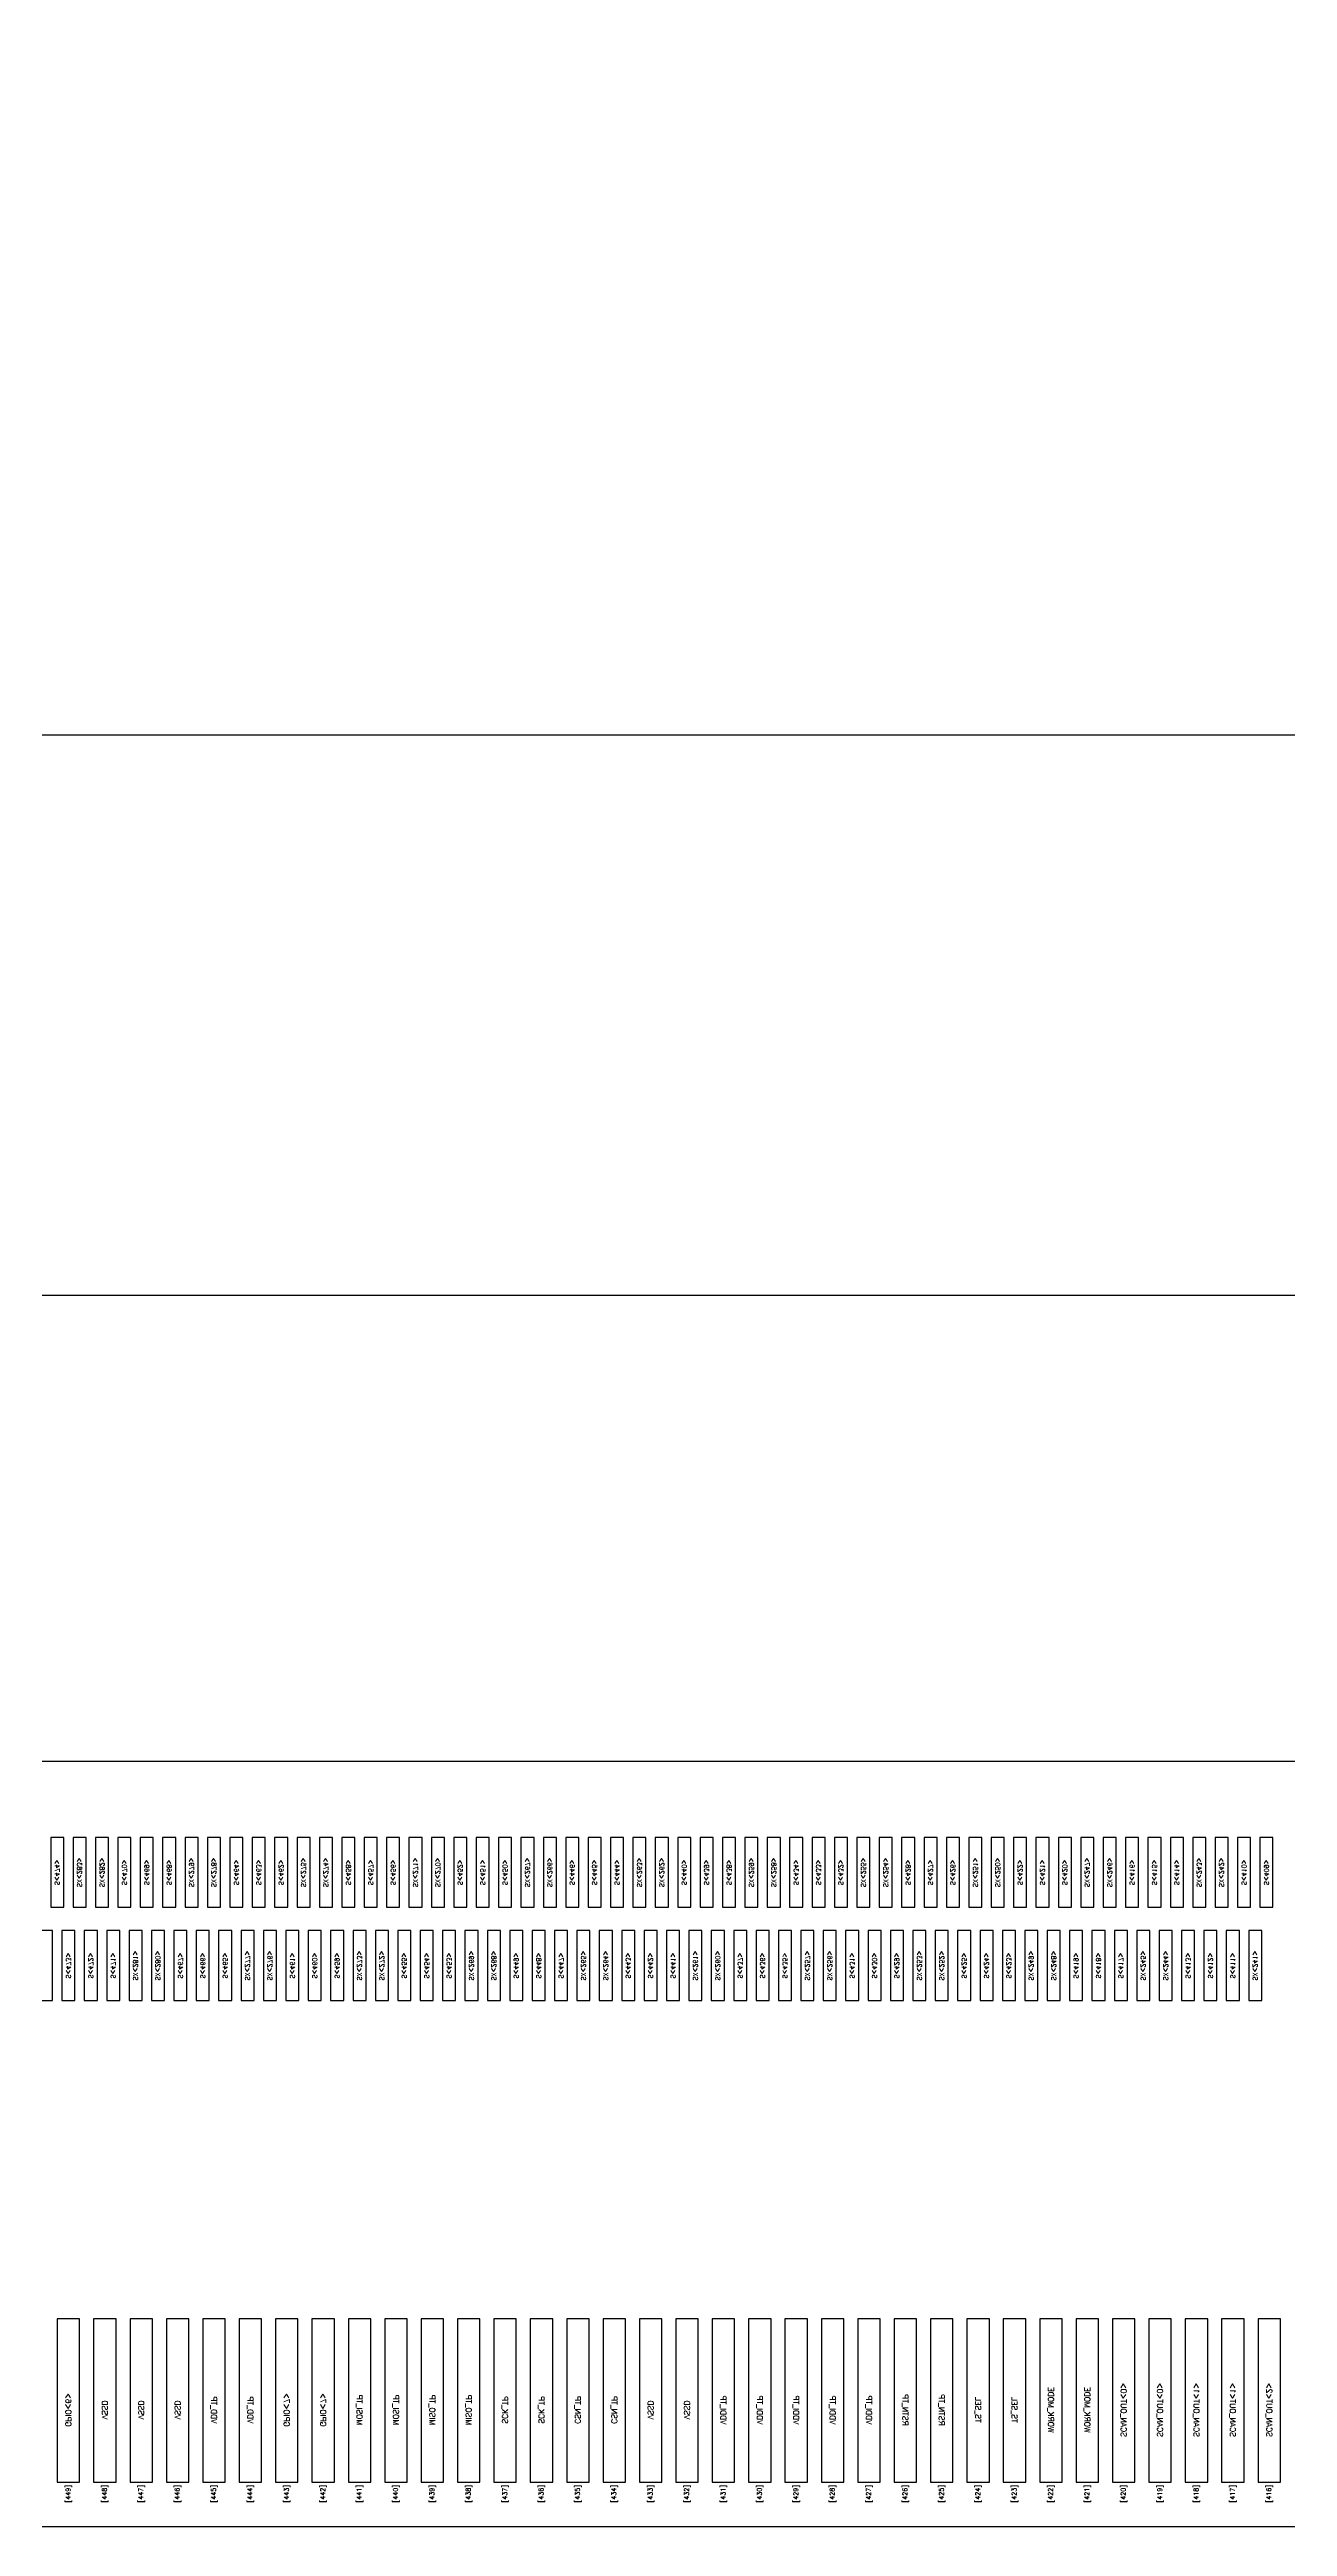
# Model space of a CAD drawing. Header units: millimetres. Extents: x 1248 to 1672, y 459 to 760.
# Drawn here: x 1341.682 to 1343.009, y 607.859 to 610.514 of the extents above; entities that cross this region are included whole.
import ezdxf
from ezdxf.enums import TextEntityAlignment as Align

# ---------------------------------------------------------------- set-up
doc = ezdxf.new("R2010")
doc.units = ezdxf.units.MM
doc.layers.add('DIM（标注）', color=3, linetype='Continuous')
doc.layers.add('标 注', color=3, linetype='Continuous')
doc.styles.get("Standard").update_dxf_attribs({"font": 'txt', "bigfont": 'gbcbig.shx'})
doc.dimstyles.get("Standard").update_dxf_attribs({"dimtxt": 0.18, "dimasz": 0.18, "dimexe": 0.18, "dimexo": 0.0625, "dimgap": 0.09, "dimtad": 0, "dimtih": 1, "dimtoh": 1, "dimdec": 4, "dimzin": 0, "dimdsep": 46, "dimtxsty": 'Standard', "dimcen": 0.09, "dimadec": 0, "dimazin": 0, "dimtfac": 1, "dimtdec": 4, "dimtofl": 0, "dimtmove": 0, "dimatfit": 3, "dimfxl": 1, "dimtolj": 1, "dimtzin": 0, "dimarcsym": 0})

# ---------------------------------------------------------------- blocks, each defined once
blk = doc.blocks.new('LCD')
at = {"color": 6}
for points in [[(7370.5424, -535.9852), (7424.3824, -535.9852), (7424.3824, -447.2852), (7370.5424, -447.2852)], [(7384.9624, -537.3052), (7409.9624, -537.3052), (7409.9624, -536.4852), (7384.9624, -536.4852)], [(7392.3734, -536.6415), (7392.3874, -536.6415), (7392.3874, -536.5665), (7392.3734, -536.5665)], [(7392.3734, -536.6415), (7392.3874, -536.6415), (7392.3874, -536.5665), (7392.3734, -536.5665)], [(7392.3974, -536.6415), (7392.4114, -536.6415), (7392.4114, -536.5665), (7392.3974, -536.5665)], [(7392.3974, -536.6415), (7392.4114, -536.6415), (7392.4114, -536.5665), (7392.3974, -536.5665)], [(7392.4214, -536.6415), (7392.4354, -536.6415), (7392.4354, -536.5665), (7392.4214, -536.5665)], [(7392.4214, -536.6415), (7392.4354, -536.6415), (7392.4354, -536.5665), (7392.4214, -536.5665)], [(7392.4454, -536.6415), (7392.4594, -536.6415), (7392.4594, -536.5665), (7392.4454, -536.5665)], [(7392.4454, -536.6415), (7392.4594, -536.6415), (7392.4594, -536.5665), (7392.4454, -536.5665)], [(7392.4694, -536.6415), (7392.4834, -536.6415), (7392.4834, -536.5665), (7392.4694, -536.5665)], [(7392.4694, -536.6415), (7392.4834, -536.6415), (7392.4834, -536.5665), (7392.4694, -536.5665)], [(7392.4934, -536.6415), (7392.5074, -536.6415), (7392.5074, -536.5665), (7392.4934, -536.5665)], [(7392.4934, -536.6415), (7392.5074, -536.6415), (7392.5074, -536.5665), (7392.4934, -536.5665)], [(7392.5174, -536.6415), (7392.5314, -536.6415), (7392.5314, -536.5665), (7392.5174, -536.5665)], [(7392.5174, -536.6415), (7392.5314, -536.6415), (7392.5314, -536.5665), (7392.5174, -536.5665)], [(7392.5414, -536.6415), (7392.5554, -536.6415), (7392.5554, -536.5665), (7392.5414, -536.5665)], [(7392.5414, -536.6415), (7392.5554, -536.6415), (7392.5554, -536.5665), (7392.5414, -536.5665)], [(7392.5654, -536.6415), (7392.5794, -536.6415), (7392.5794, -536.5665), (7392.5654, -536.5665)], [(7392.5654, -536.6415), (7392.5794, -536.6415), (7392.5794, -536.5665), (7392.5654, -536.5665)], [(7392.5894, -536.6415), (7392.6034, -536.6415), (7392.6034, -536.5665), (7392.5894, -536.5665)], [(7392.5894, -536.6415), (7392.6034, -536.6415), (7392.6034, -536.5665), (7392.5894, -536.5665)], [(7392.6134, -536.6415), (7392.6274, -536.6415), (7392.6274, -536.5665), (7392.6134, -536.5665)], [(7392.6134, -536.6415), (7392.6274, -536.6415), (7392.6274, -536.5665), (7392.6134, -536.5665)], [(7392.6374, -536.6415), (7392.6514, -536.6415), (7392.6514, -536.5665), (7392.6374, -536.5665)], [(7392.6374, -536.6415), (7392.6514, -536.6415), (7392.6514, -536.5665), (7392.6374, -536.5665)], [(7392.6614, -536.6415), (7392.6754, -536.6415), (7392.6754, -536.5665), (7392.6614, -536.5665)], [(7392.6614, -536.6415), (7392.6754, -536.6415), (7392.6754, -536.5665), (7392.6614, -536.5665)], [(7392.6854, -536.6415), (7392.6994, -536.6415), (7392.6994, -536.5665), (7392.6854, -536.5665)], [(7392.6854, -536.6415), (7392.6994, -536.6415), (7392.6994, -536.5665), (7392.6854, -536.5665)], [(7392.7094, -536.6415), (7392.7234, -536.6415), (7392.7234, -536.5665), (7392.7094, -536.5665)], [(7392.7094, -536.6415), (7392.7234, -536.6415), (7392.7234, -536.5665), (7392.7094, -536.5665)], [(7392.7334, -536.6415), (7392.7474, -536.6415), (7392.7474, -536.5665), (7392.7334, -536.5665)], [(7392.7334, -536.6415), (7392.7474, -536.6415), (7392.7474, -536.5665), (7392.7334, -536.5665)], [(7392.7574, -536.6415), (7392.7714, -536.6415), (7392.7714, -536.5665), (7392.7574, -536.5665)], [(7392.7574, -536.6415), (7392.7714, -536.6415), (7392.7714, -536.5665), (7392.7574, -536.5665)], [(7392.7814, -536.6415), (7392.7954, -536.6415), (7392.7954, -536.5665), (7392.7814, -536.5665)], [(7392.7814, -536.6415), (7392.7954, -536.6415), (7392.7954, -536.5665), (7392.7814, -536.5665)], [(7392.8054, -536.6415), (7392.8194, -536.6415), (7392.8194, -536.5665), (7392.8054, -536.5665)], [(7392.8054, -536.6415), (7392.8194, -536.6415), (7392.8194, -536.5665), (7392.8054, -536.5665)], [(7392.8294, -536.6415), (7392.8434, -536.6415), (7392.8434, -536.5665), (7392.8294, -536.5665)], [(7392.8294, -536.6415), (7392.8434, -536.6415), (7392.8434, -536.5665), (7392.8294, -536.5665)], [(7392.8534, -536.6415), (7392.8674, -536.6415), (7392.8674, -536.5665), (7392.8534, -536.5665)], [(7392.8534, -536.6415), (7392.8674, -536.6415), (7392.8674, -536.5665), (7392.8534, -536.5665)], [(7392.8774, -536.6415), (7392.8914, -536.6415), (7392.8914, -536.5665), (7392.8774, -536.5665)], [(7392.8774, -536.6415), (7392.8914, -536.6415), (7392.8914, -536.5665), (7392.8774, -536.5665)], [(7392.9014, -536.6415), (7392.9154, -536.6415), (7392.9154, -536.5665), (7392.9014, -536.5665)], [(7392.9014, -536.6415), (7392.9154, -536.6415), (7392.9154, -536.5665), (7392.9014, -536.5665)], [(7392.9254, -536.6415), (7392.9394, -536.6415), (7392.9394, -536.5665), (7392.9254, -536.5665)], [(7392.9254, -536.6415), (7392.9394, -536.6415), (7392.9394, -536.5665), (7392.9254, -536.5665)], [(7392.9494, -536.6415), (7392.9634, -536.6415), (7392.9634, -536.5665), (7392.9494, -536.5665)], [(7392.9494, -536.6415), (7392.9634, -536.6415), (7392.9634, -536.5665), (7392.9494, -536.5665)], [(7392.9734, -536.6415), (7392.9874, -536.6415), (7392.9874, -536.5665), (7392.9734, -536.5665)], [(7392.9734, -536.6415), (7392.9874, -536.6415), (7392.9874, -536.5665), (7392.9734, -536.5665)], [(7392.9974, -536.6415), (7393.0114, -536.6415), (7393.0114, -536.5665), (7392.9974, -536.5665)], [(7392.9974, -536.6415), (7393.0114, -536.6415), (7393.0114, -536.5665), (7392.9974, -536.5665)], [(7393.0214, -536.6415), (7393.0354, -536.6415), (7393.0354, -536.5665), (7393.0214, -536.5665)], [(7393.0214, -536.6415), (7393.0354, -536.6415), (7393.0354, -536.5665), (7393.0214, -536.5665)], [(7393.0454, -536.6415), (7393.0594, -536.6415), (7393.0594, -536.5665), (7393.0454, -536.5665)], [(7393.0454, -536.6415), (7393.0594, -536.6415), (7393.0594, -536.5665), (7393.0454, -536.5665)], [(7393.0694, -536.6415), (7393.0834, -536.6415), (7393.0834, -536.5665), (7393.0694, -536.5665)], [(7393.0694, -536.6415), (7393.0834, -536.6415), (7393.0834, -536.5665), (7393.0694, -536.5665)], [(7393.0934, -536.6415), (7393.1074, -536.6415), (7393.1074, -536.5665), (7393.0934, -536.5665)], [(7393.0934, -536.6415), (7393.1074, -536.6415), (7393.1074, -536.5665), (7393.0934, -536.5665)], [(7393.1174, -536.6415), (7393.1314, -536.6415), (7393.1314, -536.5665), (7393.1174, -536.5665)], [(7393.1174, -536.6415), (7393.1314, -536.6415), (7393.1314, -536.5665), (7393.1174, -536.5665)], [(7393.1414, -536.6415), (7393.1554, -536.6415), (7393.1554, -536.5665), (7393.1414, -536.5665)], [(7393.1414, -536.6415), (7393.1554, -536.6415), (7393.1554, -536.5665), (7393.1414, -536.5665)], [(7393.1654, -536.6415), (7393.1794, -536.6415), (7393.1794, -536.5665), (7393.1654, -536.5665)], [(7393.1654, -536.6415), (7393.1794, -536.6415), (7393.1794, -536.5665), (7393.1654, -536.5665)], [(7393.1894, -536.6415), (7393.2034, -536.6415), (7393.2034, -536.5665), (7393.1894, -536.5665)], [(7393.1894, -536.6415), (7393.2034, -536.6415), (7393.2034, -536.5665), (7393.1894, -536.5665)], [(7393.2134, -536.6415), (7393.2274, -536.6415), (7393.2274, -536.5665), (7393.2134, -536.5665)], [(7393.2134, -536.6415), (7393.2274, -536.6415), (7393.2274, -536.5665), (7393.2134, -536.5665)], [(7393.2374, -536.6415), (7393.2514, -536.6415), (7393.2514, -536.5665), (7393.2374, -536.5665)], [(7393.2374, -536.6415), (7393.2514, -536.6415), (7393.2514, -536.5665), (7393.2374, -536.5665)], [(7393.2614, -536.6415), (7393.2754, -536.6415), (7393.2754, -536.5665), (7393.2614, -536.5665)], [(7393.2614, -536.6415), (7393.2754, -536.6415), (7393.2754, -536.5665), (7393.2614, -536.5665)], [(7393.2854, -536.6415), (7393.2994, -536.6415), (7393.2994, -536.5665), (7393.2854, -536.5665)], [(7393.2854, -536.6415), (7393.2994, -536.6415), (7393.2994, -536.5665), (7393.2854, -536.5665)], [(7393.3094, -536.6415), (7393.3234, -536.6415), (7393.3234, -536.5665), (7393.3094, -536.5665)], [(7393.3094, -536.6415), (7393.3234, -536.6415), (7393.3234, -536.5665), (7393.3094, -536.5665)], [(7393.3334, -536.6415), (7393.3474, -536.6415), (7393.3474, -536.5665), (7393.3334, -536.5665)], [(7393.3334, -536.6415), (7393.3474, -536.6415), (7393.3474, -536.5665), (7393.3334, -536.5665)], [(7393.3574, -536.6415), (7393.3714, -536.6415), (7393.3714, -536.5665), (7393.3574, -536.5665)], [(7393.3574, -536.6415), (7393.3714, -536.6415), (7393.3714, -536.5665), (7393.3574, -536.5665)], [(7393.3814, -536.6415), (7393.3954, -536.6415), (7393.3954, -536.5665), (7393.3814, -536.5665)], [(7393.3814, -536.6415), (7393.3954, -536.6415), (7393.3954, -536.5665), (7393.3814, -536.5665)], [(7393.4054, -536.6415), (7393.4194, -536.6415), (7393.4194, -536.5665), (7393.4054, -536.5665)], [(7393.4054, -536.6415), (7393.4194, -536.6415), (7393.4194, -536.5665), (7393.4054, -536.5665)], [(7393.4294, -536.6415), (7393.4434, -536.6415), (7393.4434, -536.5665), (7393.4294, -536.5665)], [(7393.4294, -536.6415), (7393.4434, -536.6415), (7393.4434, -536.5665), (7393.4294, -536.5665)], [(7393.4534, -536.6415), (7393.4674, -536.6415), (7393.4674, -536.5665), (7393.4534, -536.5665)], [(7393.4534, -536.6415), (7393.4674, -536.6415), (7393.4674, -536.5665), (7393.4534, -536.5665)], [(7393.4774, -536.6415), (7393.4914, -536.6415), (7393.4914, -536.5665), (7393.4774, -536.5665)], [(7393.4774, -536.6415), (7393.4914, -536.6415), (7393.4914, -536.5665), (7393.4774, -536.5665)], [(7393.5014, -536.6415), (7393.5154, -536.6415), (7393.5154, -536.5665), (7393.5014, -536.5665)], [(7393.5014, -536.6415), (7393.5154, -536.6415), (7393.5154, -536.5665), (7393.5014, -536.5665)], [(7393.5254, -536.6415), (7393.5394, -536.6415), (7393.5394, -536.5665), (7393.5254, -536.5665)], [(7393.5254, -536.6415), (7393.5394, -536.6415), (7393.5394, -536.5665), (7393.5254, -536.5665)], [(7393.5494, -536.6415), (7393.5634, -536.6415), (7393.5634, -536.5665), (7393.5494, -536.5665)], [(7393.5494, -536.6415), (7393.5634, -536.6415), (7393.5634, -536.5665), (7393.5494, -536.5665)], [(7393.5734, -536.6415), (7393.5874, -536.6415), (7393.5874, -536.5665), (7393.5734, -536.5665)], [(7393.5734, -536.6415), (7393.5874, -536.6415), (7393.5874, -536.5665), (7393.5734, -536.5665)], [(7393.5974, -536.6415), (7393.6114, -536.6415), (7393.6114, -536.5665), (7393.5974, -536.5665)], [(7393.5974, -536.6415), (7393.6114, -536.6415), (7393.6114, -536.5665), (7393.5974, -536.5665)], [(7393.6214, -536.6415), (7393.6354, -536.6415), (7393.6354, -536.5665), (7393.6214, -536.5665)], [(7393.6214, -536.6415), (7393.6354, -536.6415), (7393.6354, -536.5665), (7393.6214, -536.5665)], [(7393.6454, -536.6415), (7393.6594, -536.6415), (7393.6594, -536.5665), (7393.6454, -536.5665)], [(7393.6454, -536.6415), (7393.6594, -536.6415), (7393.6594, -536.5665), (7393.6454, -536.5665)], [(7393.6694, -536.6415), (7393.6834, -536.6415), (7393.6834, -536.5665), (7393.6694, -536.5665)], [(7393.6694, -536.6415), (7393.6834, -536.6415), (7393.6834, -536.5665), (7393.6694, -536.5665)], [(7392.3614, -536.7415), (7392.3754, -536.7415), (7392.3754, -536.6665), (7392.3614, -536.6665)], [(7392.3614, -536.7415), (7392.3754, -536.7415), (7392.3754, -536.6665), (7392.3614, -536.6665)], [(7392.3854, -536.7415), (7392.3994, -536.7415), (7392.3994, -536.6665), (7392.3854, -536.6665)], [(7392.3854, -536.7415), (7392.3994, -536.7415), (7392.3994, -536.6665), (7392.3854, -536.6665)], [(7392.4094, -536.7415), (7392.4234, -536.7415), (7392.4234, -536.6665), (7392.4094, -536.6665)], [(7392.4094, -536.7415), (7392.4234, -536.7415), (7392.4234, -536.6665), (7392.4094, -536.6665)], [(7392.4334, -536.7415), (7392.4474, -536.7415), (7392.4474, -536.6665), (7392.4334, -536.6665)], [(7392.4334, -536.7415), (7392.4474, -536.7415), (7392.4474, -536.6665), (7392.4334, -536.6665)], [(7392.4574, -536.7415), (7392.4714, -536.7415), (7392.4714, -536.6665), (7392.4574, -536.6665)], [(7392.4574, -536.7415), (7392.4714, -536.7415), (7392.4714, -536.6665), (7392.4574, -536.6665)], [(7392.4814, -536.7415), (7392.4954, -536.7415), (7392.4954, -536.6665), (7392.4814, -536.6665)], [(7392.4814, -536.7415), (7392.4954, -536.7415), (7392.4954, -536.6665), (7392.4814, -536.6665)], [(7392.5054, -536.7415), (7392.5194, -536.7415), (7392.5194, -536.6665), (7392.5054, -536.6665)], [(7392.5054, -536.7415), (7392.5194, -536.7415), (7392.5194, -536.6665), (7392.5054, -536.6665)], [(7392.5294, -536.7415), (7392.5434, -536.7415), (7392.5434, -536.6665), (7392.5294, -536.6665)], [(7392.5294, -536.7415), (7392.5434, -536.7415), (7392.5434, -536.6665), (7392.5294, -536.6665)], [(7392.5534, -536.7415), (7392.5674, -536.7415), (7392.5674, -536.6665), (7392.5534, -536.6665)], [(7392.5534, -536.7415), (7392.5674, -536.7415), (7392.5674, -536.6665), (7392.5534, -536.6665)], [(7392.5774, -536.7415), (7392.5914, -536.7415), (7392.5914, -536.6665), (7392.5774, -536.6665)], [(7392.5774, -536.7415), (7392.5914, -536.7415), (7392.5914, -536.6665), (7392.5774, -536.6665)], [(7392.6014, -536.7415), (7392.6154, -536.7415), (7392.6154, -536.6665), (7392.6014, -536.6665)], [(7392.6014, -536.7415), (7392.6154, -536.7415), (7392.6154, -536.6665), (7392.6014, -536.6665)], [(7392.6254, -536.7415), (7392.6394, -536.7415), (7392.6394, -536.6665), (7392.6254, -536.6665)], [(7392.6254, -536.7415), (7392.6394, -536.7415), (7392.6394, -536.6665), (7392.6254, -536.6665)], [(7392.6494, -536.7415), (7392.6634, -536.7415), (7392.6634, -536.6665), (7392.6494, -536.6665)], [(7392.6494, -536.7415), (7392.6634, -536.7415), (7392.6634, -536.6665), (7392.6494, -536.6665)], [(7392.6734, -536.7415), (7392.6874, -536.7415), (7392.6874, -536.6665), (7392.6734, -536.6665)], [(7392.6734, -536.7415), (7392.6874, -536.7415), (7392.6874, -536.6665), (7392.6734, -536.6665)], [(7392.6974, -536.7415), (7392.7114, -536.7415), (7392.7114, -536.6665), (7392.6974, -536.6665)], [(7392.6974, -536.7415), (7392.7114, -536.7415), (7392.7114, -536.6665), (7392.6974, -536.6665)], [(7392.7214, -536.7415), (7392.7354, -536.7415), (7392.7354, -536.6665), (7392.7214, -536.6665)], [(7392.7214, -536.7415), (7392.7354, -536.7415), (7392.7354, -536.6665), (7392.7214, -536.6665)], [(7392.7454, -536.7415), (7392.7594, -536.7415), (7392.7594, -536.6665), (7392.7454, -536.6665)], [(7392.7454, -536.7415), (7392.7594, -536.7415), (7392.7594, -536.6665), (7392.7454, -536.6665)], [(7392.7694, -536.7415), (7392.7834, -536.7415), (7392.7834, -536.6665), (7392.7694, -536.6665)], [(7392.7694, -536.7415), (7392.7834, -536.7415), (7392.7834, -536.6665), (7392.7694, -536.6665)], [(7392.7934, -536.7415), (7392.8074, -536.7415), (7392.8074, -536.6665), (7392.7934, -536.6665)], [(7392.7934, -536.7415), (7392.8074, -536.7415), (7392.8074, -536.6665), (7392.7934, -536.6665)], [(7392.8174, -536.7415), (7392.8314, -536.7415), (7392.8314, -536.6665), (7392.8174, -536.6665)], [(7392.8174, -536.7415), (7392.8314, -536.7415), (7392.8314, -536.6665), (7392.8174, -536.6665)], [(7392.8414, -536.7415), (7392.8554, -536.7415), (7392.8554, -536.6665), (7392.8414, -536.6665)], [(7392.8414, -536.7415), (7392.8554, -536.7415), (7392.8554, -536.6665), (7392.8414, -536.6665)], [(7392.8654, -536.7415), (7392.8794, -536.7415), (7392.8794, -536.6665), (7392.8654, -536.6665)], [(7392.8654, -536.7415), (7392.8794, -536.7415), (7392.8794, -536.6665), (7392.8654, -536.6665)], [(7392.8894, -536.7415), (7392.9034, -536.7415), (7392.9034, -536.6665), (7392.8894, -536.6665)], [(7392.8894, -536.7415), (7392.9034, -536.7415), (7392.9034, -536.6665), (7392.8894, -536.6665)], [(7392.9134, -536.7415), (7392.9274, -536.7415), (7392.9274, -536.6665), (7392.9134, -536.6665)], [(7392.9134, -536.7415), (7392.9274, -536.7415), (7392.9274, -536.6665), (7392.9134, -536.6665)], [(7392.9374, -536.7415), (7392.9514, -536.7415), (7392.9514, -536.6665), (7392.9374, -536.6665)], [(7392.9374, -536.7415), (7392.9514, -536.7415), (7392.9514, -536.6665), (7392.9374, -536.6665)], [(7392.9614, -536.7415), (7392.9754, -536.7415), (7392.9754, -536.6665), (7392.9614, -536.6665)], [(7392.9614, -536.7415), (7392.9754, -536.7415), (7392.9754, -536.6665), (7392.9614, -536.6665)], [(7392.9854, -536.7415), (7392.9994, -536.7415), (7392.9994, -536.6665), (7392.9854, -536.6665)], [(7392.9854, -536.7415), (7392.9994, -536.7415), (7392.9994, -536.6665), (7392.9854, -536.6665)], [(7393.0094, -536.7415), (7393.0234, -536.7415), (7393.0234, -536.6665), (7393.0094, -536.6665)], [(7393.0094, -536.7415), (7393.0234, -536.7415), (7393.0234, -536.6665), (7393.0094, -536.6665)], [(7393.0334, -536.7415), (7393.0474, -536.7415), (7393.0474, -536.6665), (7393.0334, -536.6665)], [(7393.0334, -536.7415), (7393.0474, -536.7415), (7393.0474, -536.6665), (7393.0334, -536.6665)], [(7393.0574, -536.7415), (7393.0714, -536.7415), (7393.0714, -536.6665), (7393.0574, -536.6665)], [(7393.0574, -536.7415), (7393.0714, -536.7415), (7393.0714, -536.6665), (7393.0574, -536.6665)], [(7393.0814, -536.7415), (7393.0954, -536.7415), (7393.0954, -536.6665), (7393.0814, -536.6665)], [(7393.0814, -536.7415), (7393.0954, -536.7415), (7393.0954, -536.6665), (7393.0814, -536.6665)], [(7393.1054, -536.7415), (7393.1194, -536.7415), (7393.1194, -536.6665), (7393.1054, -536.6665)], [(7393.1054, -536.7415), (7393.1194, -536.7415), (7393.1194, -536.6665), (7393.1054, -536.6665)], [(7393.1294, -536.7415), (7393.1434, -536.7415), (7393.1434, -536.6665), (7393.1294, -536.6665)], [(7393.1294, -536.7415), (7393.1434, -536.7415), (7393.1434, -536.6665), (7393.1294, -536.6665)], [(7393.1534, -536.7415), (7393.1674, -536.7415), (7393.1674, -536.6665), (7393.1534, -536.6665)], [(7393.1534, -536.7415), (7393.1674, -536.7415), (7393.1674, -536.6665), (7393.1534, -536.6665)], [(7393.1774, -536.7415), (7393.1914, -536.7415), (7393.1914, -536.6665), (7393.1774, -536.6665)], [(7393.1774, -536.7415), (7393.1914, -536.7415), (7393.1914, -536.6665), (7393.1774, -536.6665)], [(7393.2014, -536.7415), (7393.2154, -536.7415), (7393.2154, -536.6665), (7393.2014, -536.6665)], [(7393.2014, -536.7415), (7393.2154, -536.7415), (7393.2154, -536.6665), (7393.2014, -536.6665)], [(7393.2254, -536.7415), (7393.2394, -536.7415), (7393.2394, -536.6665), (7393.2254, -536.6665)], [(7393.2254, -536.7415), (7393.2394, -536.7415), (7393.2394, -536.6665), (7393.2254, -536.6665)], [(7393.2494, -536.7415), (7393.2634, -536.7415), (7393.2634, -536.6665), (7393.2494, -536.6665)], [(7393.2494, -536.7415), (7393.2634, -536.7415), (7393.2634, -536.6665), (7393.2494, -536.6665)], [(7393.2734, -536.7415), (7393.2874, -536.7415), (7393.2874, -536.6665), (7393.2734, -536.6665)], [(7393.2734, -536.7415), (7393.2874, -536.7415), (7393.2874, -536.6665), (7393.2734, -536.6665)], [(7393.2974, -536.7415), (7393.3114, -536.7415), (7393.3114, -536.6665), (7393.2974, -536.6665)], [(7393.2974, -536.7415), (7393.3114, -536.7415), (7393.3114, -536.6665), (7393.2974, -536.6665)], [(7393.3214, -536.7415), (7393.3354, -536.7415), (7393.3354, -536.6665), (7393.3214, -536.6665)], [(7393.3214, -536.7415), (7393.3354, -536.7415), (7393.3354, -536.6665), (7393.3214, -536.6665)], [(7393.3454, -536.7415), (7393.3594, -536.7415), (7393.3594, -536.6665), (7393.3454, -536.6665)], [(7393.3454, -536.7415), (7393.3594, -536.7415), (7393.3594, -536.6665), (7393.3454, -536.6665)], [(7393.3694, -536.7415), (7393.3834, -536.7415), (7393.3834, -536.6665), (7393.3694, -536.6665)], [(7393.3694, -536.7415), (7393.3834, -536.7415), (7393.3834, -536.6665), (7393.3694, -536.6665)], [(7393.3934, -536.7415), (7393.4074, -536.7415), (7393.4074, -536.6665), (7393.3934, -536.6665)], [(7393.3934, -536.7415), (7393.4074, -536.7415), (7393.4074, -536.6665), (7393.3934, -536.6665)], [(7393.4174, -536.7415), (7393.4314, -536.7415), (7393.4314, -536.6665), (7393.4174, -536.6665)], [(7393.4174, -536.7415), (7393.4314, -536.7415), (7393.4314, -536.6665), (7393.4174, -536.6665)], [(7393.4414, -536.7415), (7393.4554, -536.7415), (7393.4554, -536.6665), (7393.4414, -536.6665)], [(7393.4414, -536.7415), (7393.4554, -536.7415), (7393.4554, -536.6665), (7393.4414, -536.6665)], [(7393.4654, -536.7415), (7393.4794, -536.7415), (7393.4794, -536.6665), (7393.4654, -536.6665)], [(7393.4654, -536.7415), (7393.4794, -536.7415), (7393.4794, -536.6665), (7393.4654, -536.6665)], [(7393.4894, -536.7415), (7393.5034, -536.7415), (7393.5034, -536.6665), (7393.4894, -536.6665)], [(7393.4894, -536.7415), (7393.5034, -536.7415), (7393.5034, -536.6665), (7393.4894, -536.6665)], [(7393.5134, -536.7415), (7393.5274, -536.7415), (7393.5274, -536.6665), (7393.5134, -536.6665)], [(7393.5134, -536.7415), (7393.5274, -536.7415), (7393.5274, -536.6665), (7393.5134, -536.6665)], [(7393.5374, -536.7415), (7393.5514, -536.7415), (7393.5514, -536.6665), (7393.5374, -536.6665)], [(7393.5374, -536.7415), (7393.5514, -536.7415), (7393.5514, -536.6665), (7393.5374, -536.6665)], [(7393.5614, -536.7415), (7393.5754, -536.7415), (7393.5754, -536.6665), (7393.5614, -536.6665)], [(7393.5614, -536.7415), (7393.5754, -536.7415), (7393.5754, -536.6665), (7393.5614, -536.6665)], [(7393.5854, -536.7415), (7393.5994, -536.7415), (7393.5994, -536.6665), (7393.5854, -536.6665)], [(7393.5854, -536.7415), (7393.5994, -536.7415), (7393.5994, -536.6665), (7393.5854, -536.6665)], [(7393.6094, -536.7415), (7393.6234, -536.7415), (7393.6234, -536.6665), (7393.6094, -536.6665)], [(7393.6094, -536.7415), (7393.6234, -536.7415), (7393.6234, -536.6665), (7393.6094, -536.6665)], [(7393.6334, -536.7415), (7393.6474, -536.7415), (7393.6474, -536.6665), (7393.6334, -536.6665)], [(7393.6334, -536.7415), (7393.6474, -536.7415), (7393.6474, -536.6665), (7393.6334, -536.6665)], [(7393.6574, -536.7415), (7393.6714, -536.7415), (7393.6714, -536.6665), (7393.6574, -536.6665)], [(7393.6574, -536.7415), (7393.6714, -536.7415), (7393.6714, -536.6665), (7393.6574, -536.6665)], [(7392.3804, -537.2577), (7392.4044, -537.2577), (7392.4044, -537.0827), (7392.3804, -537.0827)], [(7392.3804, -537.2577), (7392.4044, -537.2577), (7392.4044, -537.0827), (7392.3804, -537.0827)], [(7392.4194, -537.2577), (7392.4434, -537.2577), (7392.4434, -537.0827), (7392.4194, -537.0827)], [(7392.4194, -537.2577), (7392.4434, -537.2577), (7392.4434, -537.0827), (7392.4194, -537.0827)], [(7392.4584, -537.2577), (7392.4824, -537.2577), (7392.4824, -537.0827), (7392.4584, -537.0827)], [(7392.4584, -537.2577), (7392.4824, -537.2577), (7392.4824, -537.0827), (7392.4584, -537.0827)], [(7392.4974, -537.2577), (7392.5214, -537.2577), (7392.5214, -537.0827), (7392.4974, -537.0827)], [(7392.4974, -537.2577), (7392.5214, -537.2577), (7392.5214, -537.0827), (7392.4974, -537.0827)], [(7392.5364, -537.2577), (7392.5604, -537.2577), (7392.5604, -537.0827), (7392.5364, -537.0827)], [(7392.5364, -537.2577), (7392.5604, -537.2577), (7392.5604, -537.0827), (7392.5364, -537.0827)], [(7392.5754, -537.2577), (7392.5994, -537.2577), (7392.5994, -537.0827), (7392.5754, -537.0827)], [(7392.5754, -537.2577), (7392.5994, -537.2577), (7392.5994, -537.0827), (7392.5754, -537.0827)], [(7392.6144, -537.2577), (7392.6384, -537.2577), (7392.6384, -537.0827), (7392.6144, -537.0827)], [(7392.6144, -537.2577), (7392.6384, -537.2577), (7392.6384, -537.0827), (7392.6144, -537.0827)], [(7392.6534, -537.2577), (7392.6774, -537.2577), (7392.6774, -537.0827), (7392.6534, -537.0827)], [(7392.6534, -537.2577), (7392.6774, -537.2577), (7392.6774, -537.0827), (7392.6534, -537.0827)], [(7392.6924, -537.2577), (7392.7164, -537.2577), (7392.7164, -537.0827), (7392.6924, -537.0827)], [(7392.6924, -537.2577), (7392.7164, -537.2577), (7392.7164, -537.0827), (7392.6924, -537.0827)], [(7392.7314, -537.2577), (7392.7554, -537.2577), (7392.7554, -537.0827), (7392.7314, -537.0827)], [(7392.7314, -537.2577), (7392.7554, -537.2577), (7392.7554, -537.0827), (7392.7314, -537.0827)], [(7392.7704, -537.2577), (7392.7944, -537.2577), (7392.7944, -537.0827), (7392.7704, -537.0827)], [(7392.7704, -537.2577), (7392.7944, -537.2577), (7392.7944, -537.0827), (7392.7704, -537.0827)], [(7392.8094, -537.2577), (7392.8334, -537.2577), (7392.8334, -537.0827), (7392.8094, -537.0827)], [(7392.8094, -537.2577), (7392.8334, -537.2577), (7392.8334, -537.0827), (7392.8094, -537.0827)], [(7392.8484, -537.2577), (7392.8724, -537.2577), (7392.8724, -537.0827), (7392.8484, -537.0827)], [(7392.8484, -537.2577), (7392.8724, -537.2577), (7392.8724, -537.0827), (7392.8484, -537.0827)], [(7392.8874, -537.2577), (7392.9114, -537.2577), (7392.9114, -537.0827), (7392.8874, -537.0827)], [(7392.8874, -537.2577), (7392.9114, -537.2577), (7392.9114, -537.0827), (7392.8874, -537.0827)], [(7392.9264, -537.2577), (7392.9504, -537.2577), (7392.9504, -537.0827), (7392.9264, -537.0827)], [(7392.9264, -537.2577), (7392.9504, -537.2577), (7392.9504, -537.0827), (7392.9264, -537.0827)], [(7392.9654, -537.2577), (7392.9894, -537.2577), (7392.9894, -537.0827), (7392.9654, -537.0827)], [(7392.9654, -537.2577), (7392.9894, -537.2577), (7392.9894, -537.0827), (7392.9654, -537.0827)], [(7393.0044, -537.2577), (7393.0284, -537.2577), (7393.0284, -537.0827), (7393.0044, -537.0827)], [(7393.0044, -537.2577), (7393.0284, -537.2577), (7393.0284, -537.0827), (7393.0044, -537.0827)], [(7393.0434, -537.2577), (7393.0674, -537.2577), (7393.0674, -537.0827), (7393.0434, -537.0827)], [(7393.0434, -537.2577), (7393.0674, -537.2577), (7393.0674, -537.0827), (7393.0434, -537.0827)], [(7393.0824, -537.2577), (7393.1064, -537.2577), (7393.1064, -537.0827), (7393.0824, -537.0827)], [(7393.0824, -537.2577), (7393.1064, -537.2577), (7393.1064, -537.0827), (7393.0824, -537.0827)], [(7393.1214, -537.2577), (7393.1454, -537.2577), (7393.1454, -537.0827), (7393.1214, -537.0827)], [(7393.1214, -537.2577), (7393.1454, -537.2577), (7393.1454, -537.0827), (7393.1214, -537.0827)], [(7393.1604, -537.2577), (7393.1844, -537.2577), (7393.1844, -537.0827), (7393.1604, -537.0827)], [(7393.1604, -537.2577), (7393.1844, -537.2577), (7393.1844, -537.0827), (7393.1604, -537.0827)], [(7393.1994, -537.2577), (7393.2234, -537.2577), (7393.2234, -537.0827), (7393.1994, -537.0827)], [(7393.1994, -537.2577), (7393.2234, -537.2577), (7393.2234, -537.0827), (7393.1994, -537.0827)], [(7393.2384, -537.2577), (7393.2624, -537.2577), (7393.2624, -537.0827), (7393.2384, -537.0827)], [(7393.2384, -537.2577), (7393.2624, -537.2577), (7393.2624, -537.0827), (7393.2384, -537.0827)], [(7393.2774, -537.2577), (7393.3014, -537.2577), (7393.3014, -537.0827), (7393.2774, -537.0827)], [(7393.2774, -537.2577), (7393.3014, -537.2577), (7393.3014, -537.0827), (7393.2774, -537.0827)], [(7393.3164, -537.2577), (7393.3404, -537.2577), (7393.3404, -537.0827), (7393.3164, -537.0827)], [(7393.3164, -537.2577), (7393.3404, -537.2577), (7393.3404, -537.0827), (7393.3164, -537.0827)], [(7393.3554, -537.2577), (7393.3794, -537.2577), (7393.3794, -537.0827), (7393.3554, -537.0827)], [(7393.3554, -537.2577), (7393.3794, -537.2577), (7393.3794, -537.0827), (7393.3554, -537.0827)], [(7393.3944, -537.2577), (7393.4184, -537.2577), (7393.4184, -537.0827), (7393.3944, -537.0827)], [(7393.3944, -537.2577), (7393.4184, -537.2577), (7393.4184, -537.0827), (7393.3944, -537.0827)], [(7393.4334, -537.2577), (7393.4574, -537.2577), (7393.4574, -537.0827), (7393.4334, -537.0827)], [(7393.4334, -537.2577), (7393.4574, -537.2577), (7393.4574, -537.0827), (7393.4334, -537.0827)], [(7393.4724, -537.2577), (7393.4964, -537.2577), (7393.4964, -537.0827), (7393.4724, -537.0827)], [(7393.4724, -537.2577), (7393.4964, -537.2577), (7393.4964, -537.0827), (7393.4724, -537.0827)], [(7393.5114, -537.2577), (7393.5354, -537.2577), (7393.5354, -537.0827), (7393.5114, -537.0827)], [(7393.5114, -537.2577), (7393.5354, -537.2577), (7393.5354, -537.0827), (7393.5114, -537.0827)], [(7393.5504, -537.2577), (7393.5744, -537.2577), (7393.5744, -537.0827), (7393.5504, -537.0827)], [(7393.5504, -537.2577), (7393.5744, -537.2577), (7393.5744, -537.0827), (7393.5504, -537.0827)], [(7393.5894, -537.2577), (7393.6134, -537.2577), (7393.6134, -537.0827), (7393.5894, -537.0827)], [(7393.5894, -537.2577), (7393.6134, -537.2577), (7393.6134, -537.0827), (7393.5894, -537.0827)], [(7393.6284, -537.2577), (7393.6524, -537.2577), (7393.6524, -537.0827), (7393.6284, -537.0827)], [(7393.6284, -537.2577), (7393.6524, -537.2577), (7393.6524, -537.0827), (7393.6284, -537.0827)], [(7393.6674, -537.2577), (7393.6914, -537.2577), (7393.6914, -537.0827), (7393.6674, -537.0827)], [(7393.6674, -537.2577), (7393.6914, -537.2577), (7393.6914, -537.0827), (7393.6674, -537.0827)]]:
    blk.add_lwpolyline(points, close=True, dxfattribs=at)
at = {"color": 6, "text_generation_flag": 4}
for s, height, p in [('S<474>', 0.005, (7392.3804, -536.604)), ('SX<283>', 0.005, (7392.4044, -536.604)), ('SX<282>', 0.005, (7392.4284, -536.604)), ('S<470>', 0.005, (7392.4524, -536.604)), ('S<469>', 0.005, (7392.4764, -536.604)), ('S<468>', 0.005, (7392.5004, -536.604)), ('SX<279>', 0.005, (7392.5244, -536.604)), ('SX<278>', 0.005, (7392.5484, -536.604)), ('S<464>', 0.005, (7392.5724, -536.604)), ('S<463>', 0.005, (7392.5964, -536.604)), ('S<462>', 0.005, (7392.6204, -536.604)), ('SX<275>', 0.005, (7392.6444, -536.604)), ('SX<274>', 0.005, (7392.6684, -536.604)), ('S<458>', 0.005, (7392.6924, -536.604)), ('S<457>', 0.005, (7392.7164, -536.604)), ('S<456>', 0.005, (7392.7404, -536.604)), ('SX<271>', 0.005, (7392.7644, -536.604)), ('SX<270>', 0.005, (7392.7884, -536.604)), ('S<452>', 0.005, (7392.8124, -536.604)), ('S<451>', 0.005, (7392.8364, -536.604)), ('S<450>', 0.005, (7392.8604, -536.604)), ('SX<267>', 0.005, (7392.8844, -536.604)), ('SX<266>', 0.005, (7392.9084, -536.604)), ('S<446>', 0.005, (7392.9324, -536.604)), ('S<445>', 0.005, (7392.9564, -536.604)), ('S<444>', 0.005, (7392.9804, -536.604)), ('SX<263>', 0.005, (7393.0044, -536.604)), ('SX<262>', 0.005, (7393.0284, -536.604)), ('S<440>', 0.005, (7393.0524, -536.604)), ('S<439>', 0.005, (7393.0764, -536.604)), ('S<438>', 0.005, (7393.1004, -536.604)), ('SX<259>', 0.005, (7393.1244, -536.604)), ('SX<258>', 0.005, (7393.1484, -536.604)), ('S<434>', 0.005, (7393.1724, -536.604)), ('S<433>', 0.005, (7393.1964, -536.604)), ('S<432>', 0.005, (7393.2204, -536.604)), ('SX<255>', 0.005, (7393.2444, -536.604)), ('SX<254>', 0.005, (7393.2684, -536.604)), ('S<428>', 0.005, (7393.2924, -536.604)), ('S<427>', 0.005, (7393.3164, -536.604)), ('S<426>', 0.005, (7393.3404, -536.604)), ('SX<251>', 0.005, (7393.3644, -536.604)), ('SX<250>', 0.005, (7393.3884, -536.604)), ('S<422>', 0.005, (7393.4124, -536.604)), ('S<421>', 0.005, (7393.4364, -536.604)), ('S<420>', 0.005, (7393.4604, -536.604)), ('SX<247>', 0.005, (7393.4844, -536.604)), ('SX<246>', 0.005, (7393.5084, -536.604)), ('S<416>', 0.005, (7393.5324, -536.604)), ('S<415>', 0.005, (7393.5564, -536.604)), ('S<414>', 0.005, (7393.5804, -536.604)), ('SX<243>', 0.005, (7393.6044, -536.604)), ('SX<242>', 0.005, (7393.6284, -536.604)), ('S<410>', 0.005, (7393.6524, -536.604)), ('S<409>', 0.005, (7393.6764, -536.604)), ('S<473>', 0.005, (7392.3924, -536.704)), ('S<472>', 0.005, (7392.4164, -536.704)), ('S<471>', 0.005, (7392.4404, -536.704)), ('SX<281>', 0.005, (7392.4644, -536.704)), ('SX<280>', 0.005, (7392.4884, -536.704)), ('S<467>', 0.005, (7392.5124, -536.704)), ('S<466>', 0.005, (7392.5364, -536.704)), ('S<465>', 0.005, (7392.5604, -536.704)), ('SX<277>', 0.005, (7392.5844, -536.704)), ('SX<276>', 0.005, (7392.6084, -536.704)), ('S<461>', 0.005, (7392.6324, -536.704)), ('S<460>', 0.005, (7392.6564, -536.704)), ('S<459>', 0.005, (7392.6804, -536.704)), ('SX<273>', 0.005, (7392.7044, -536.704)), ('SX<272>', 0.005, (7392.7284, -536.704)), ('S<455>', 0.005, (7392.7524, -536.704)), ('S<454>', 0.005, (7392.7764, -536.704)), ('S<453>', 0.005, (7392.8004, -536.704)), ('SX<269>', 0.005, (7392.8244, -536.704)), ('SX<268>', 0.005, (7392.8484, -536.704)), ('S<449>', 0.005, (7392.8724, -536.704)), ('S<448>', 0.005, (7392.8964, -536.704)), ('S<447>', 0.005, (7392.9204, -536.704)), ('SX<265>', 0.005, (7392.9444, -536.704)), ('SX<264>', 0.005, (7392.9684, -536.704)), ('S<443>', 0.005, (7392.9924, -536.704)), ('S<442>', 0.005, (7393.0164, -536.704)), ('S<441>', 0.005, (7393.0404, -536.704)), ('SX<261>', 0.005, (7393.0644, -536.704)), ('SX<260>', 0.005, (7393.0884, -536.704)), ('S<437>', 0.005, (7393.1124, -536.704)), ('S<436>', 0.005, (7393.1364, -536.704)), ('S<435>', 0.005, (7393.1604, -536.704)), ('SX<257>', 0.005, (7393.1844, -536.704)), ('SX<256>', 0.005, (7393.2084, -536.704)), ('S<431>', 0.005, (7393.2324, -536.704)), ('S<430>', 0.005, (7393.2564, -536.704)), ('S<429>', 0.005, (7393.2804, -536.704)), ('SX<253>', 0.005, (7393.3044, -536.704)), ('SX<252>', 0.005, (7393.3284, -536.704)), ('S<425>', 0.005, (7393.3524, -536.704)), ('S<424>', 0.005, (7393.3764, -536.704)), ('S<423>', 0.005, (7393.4004, -536.704)), ('SX<249>', 0.005, (7393.4244, -536.704)), ('SX<248>', 0.005, (7393.4484, -536.704)), ('S<419>', 0.005, (7393.4724, -536.704)), ('S<418>', 0.005, (7393.4964, -536.704)), ('S<417>', 0.005, (7393.5204, -536.704)), ('SX<245>', 0.005, (7393.5444, -536.704)), ('SX<244>', 0.005, (7393.5684, -536.704)), ('S<413>', 0.005, (7393.5924, -536.704)), ('S<412>', 0.005, (7393.6164, -536.704)), ('S<411>', 0.005, (7393.6404, -536.704)), ('SX<241>', 0.005, (7393.6644, -536.704)), ('GPIO<6>', 0.006, (7392.3924, -537.1802)), ('GPIO<7>', 0.006, (7392.6264, -537.1802)), ('GPIO<7>', 0.006, (7392.6654, -537.1802)), ('MOSI_TP', 0.006, (7392.7044, -537.1802)), ('MOSI_TP', 0.006, (7392.7434, -537.1802)), ('MISO_TP', 0.006, (7392.7824, -537.1802)), ('MISO_TP', 0.006, (7392.8214, -537.1802)), ('SCK_TP', 0.006, (7392.8604, -537.1802)), ('SCK_TP', 0.006, (7392.8994, -537.1802)), ('CSN_TP', 0.006, (7392.9384, -537.1802)), ('CSN_TP', 0.006, (7392.9774, -537.1802)), ('VDDI_TP', 0.006, (7393.0944, -537.1802)), ('VDDI_TP', 0.006, (7393.1334, -537.1802)), ('VDDI_TP', 0.006, (7393.1724, -537.1802)), ('VDDI_TP', 0.006, (7393.2114, -537.1802)), ('VDDI_TP', 0.006, (7393.2504, -537.1802)), ('RSTN_TP', 0.006, (7393.2894, -537.1802)), ('RSTN_TP', 0.006, (7393.3284, -537.1802)), ('WORK_MODE', 0.006, (7393.4454, -537.1802)), ('WORK_MODE', 0.006, (7393.4844, -537.1802)), ('SCAN_OUT<0>', 0.006, (7393.5234, -537.1802)), ('SCAN_OUT<0>', 0.006, (7393.5624, -537.1802)), ('SCAN_OUT<1>', 0.006, (7393.6014, -537.1802)), ('SCAN_OUT<1>', 0.006, (7393.6404, -537.1802)), ('SCAN_OUT<2>', 0.006, (7393.6794, -537.1802)), ('VSSD', 0.006, (7392.4314, -537.1802)), ('VSSD', 0.006, (7392.4704, -537.1802)), ('VSSD', 0.006, (7392.5094, -537.1802)), ('VDD_TP', 0.006, (7392.5484, -537.1802)), ('VDD_TP', 0.006, (7392.5874, -537.1802)), ('VSSD', 0.006, (7393.0164, -537.1802)), ('VSSD', 0.006, (7393.0554, -537.1802)), ('TS_SEL', 0.006, (7393.3674, -537.1802)), ('TS_SEL', 0.006, (7393.4064, -537.1802))]:
    blk.add_text(s, height=height, rotation=90, dxfattribs=at).set_placement(p, align=Align.MIDDLE_CENTER)
at = {"color": 6}
for s, p in [('[449]', (7392.392, -537.2701)), ('[448]', (7392.431, -537.2701)), ('[447]', (7392.47, -537.2701)), ('[446]', (7392.509, -537.2701)), ('[445]', (7392.548, -537.2701)), ('[444]', (7392.587, -537.2701)), ('[443]', (7392.626, -537.2701)), ('[442]', (7392.665, -537.2701)), ('[441]', (7392.704, -537.2701)), ('[440]', (7392.743, -537.2701)), ('[439]', (7392.782, -537.2701)), ('[438]', (7392.821, -537.2701)), ('[437]', (7392.86, -537.2701)), ('[436]', (7392.899, -537.2701)), ('[435]', (7392.938, -537.2701)), ('[434]', (7392.977, -537.2701)), ('[433]', (7393.016, -537.2701)), ('[432]', (7393.055, -537.2701)), ('[431]', (7393.094, -537.2701)), ('[430]', (7393.133, -537.2701)), ('[429]', (7393.172, -537.2701)), ('[428]', (7393.211, -537.2701)), ('[427]', (7393.25, -537.2701)), ('[426]', (7393.289, -537.2701)), ('[425]', (7393.328, -537.2701)), ('[424]', (7393.367, -537.2701)), ('[423]', (7393.406, -537.2701)), ('[422]', (7393.445, -537.2701)), ('[421]', (7393.484, -537.2701)), ('[420]', (7393.523, -537.2701)), ('[419]', (7393.562, -537.2701)), ('[418]', (7393.601, -537.2701)), ('[417]', (7393.64, -537.2701)), ('[416]', (7393.679, -537.2701))]:
    blk.add_text(s, height=0.005, rotation=90, dxfattribs=at).set_placement(p, align=Align.MIDDLE_CENTER)

msp = doc.modelspace()

# ---------------------------------------------------------------- linework, layer by layer
at = {"color": 4}
msp.add_lwpolyline([(1320.0524, 697.6791), (1373.4924, 697.6791), (1373.4924, 609.7791), (1320.0524, 609.7791)], close=True, dxfattribs=at)

# ---------------------------------------------------------------- block references
at = {"layer": '标 注', "color": 7}
msp.add_blockref('LCD', (-6050.69, 1145.1642), dxfattribs=at)

# ---------------------------------------------------------------- leaders
at = {"layer": 'DIM（标注）'}
for points in [[(1321.0012, 608.9761), (1330.6682, 620.8384), (1354.423, 620.8384)], [(1372.8399, 608.9761), (1363.173, 620.8384), (1339.4182, 620.8384)]]:
    msp.add_leader(points, dimstyle='Standard', override={"dimtxt": 5, "dimgap": 0.09, "dimtad": 0, "dimtih": 0, "dimtoh": 0, "dimclrd": 3, "dimclre": 3, "dimclrt": 7}, dxfattribs=at)

doc.saveas('drawing.dxf')
